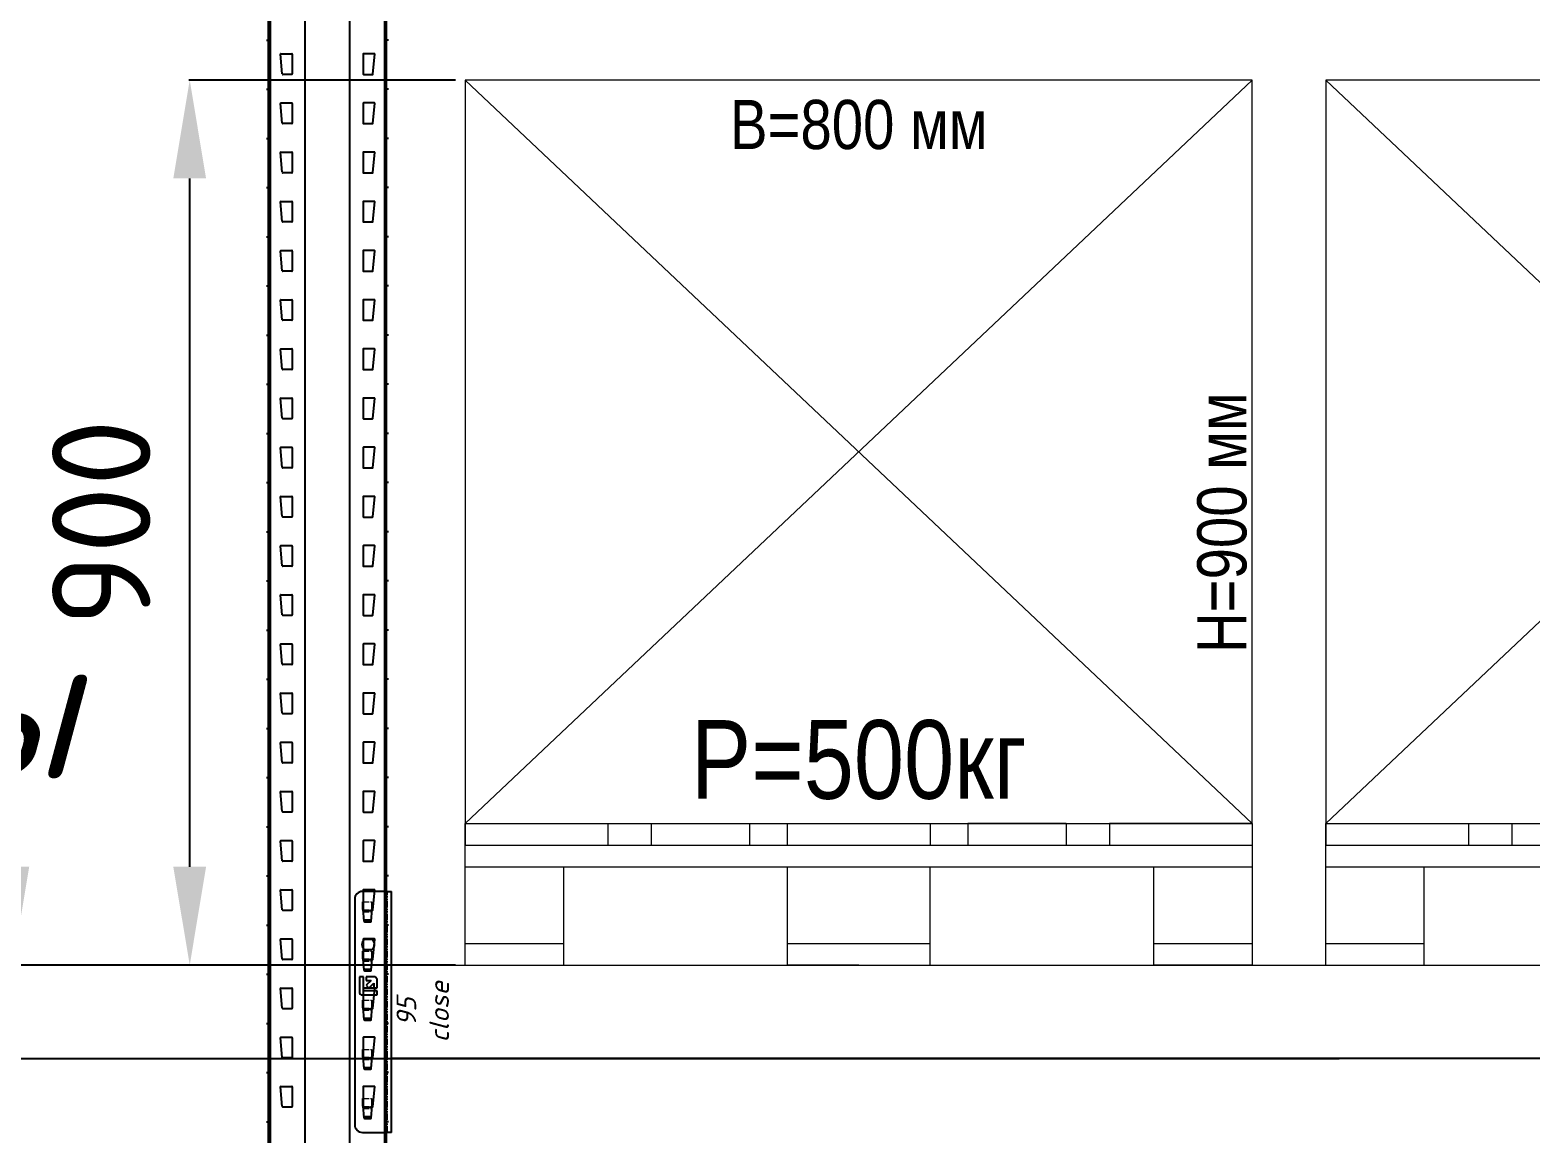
# Model space of a CAD drawing. Header units: millimetres. Extents: x 2140 to 223837, y 2113 to 170313.
# Drawn here: x 203886 to 205412, y 117532 to 118655 of the extents above; entities that cross this region are included whole.
import ezdxf
from ezdxf.enums import TextEntityAlignment as Align

# ---------------------------------------------------------------- set-up
doc = ezdxf.new("R2010")
doc.units = ezdxf.units.MM
doc.linetypes.add('PHANTOM', pattern=[12.7, 6.35, -1.27, 1.27, -1.27, 1.27, -1.27])
doc.layers.add('0_ANNOT_Dimensions', color=7, linetype='Continuous')
doc.layers.add('2.Стойка', color=7, linetype='Continuous')
for name, color, linetype, lineweight in [('1.Балка', 5, 'Continuous', 0), ('20.Груз', 7, 'Continuous', 0), ('25.Размера', 7, 'Continuous', 0), ('37.Паллеты', 32, 'Continuous', 0), ('7.Поддон', 32, 'Continuous', 0)]:
    doc.layers.add(name, color=color, linetype=linetype, lineweight=lineweight)
doc.styles.add('Arial Narrow', font='ARIALN.TTF')
doc.styles.add('GOST', font='isocpeur.ttf')
doc.styles.add('HILTI', font='isocpeui.ttf')
doc.styles.get("Standard").update_dxf_attribs({"font": 'isocpeur.ttf'})
doc.styles.add('Курсив', font='isocpeui.ttf')
doc.dimstyles.new('100', dxfattribs={"dimtxt": 100, "dimasz": 100, "dimexe": 1, "dimexo": 10, "dimgap": 40, "dimtad": 1, "dimdec": 0, "dimzin": 0, "dimdsep": 46, "dimtxsty": 'Standard', "dimcen": 0.09, "dimadec": 0, "dimazin": 0, "dimtfac": 1, "dimtdec": 0, "dimtofl": 0, "dimtmove": 0, "dimatfit": 3, "dimfxl": 1, "dimtolj": 1, "dimtzin": 0, "dimarcsym": 0})
doc.dimstyles.new('80', dxfattribs={"dimtxt": 80, "dimasz": 80, "dimexe": 0.18, "dimexo": 0, "dimgap": 20, "dimtad": 1, "dimdec": 0, "dimzin": 0, "dimdsep": 46, "dimtxsty": 'Курсив', "dimcen": 0.09, "dimadec": 0, "dimazin": 0, "dimtfac": 1, "dimtdec": 0, "dimtofl": 0, "dimtmove": 0, "dimatfit": 3, "dimfxl": 0.18, "dimtolj": 1, "dimtzin": 0, "dimarcsym": 0})
doc.dimstyles.new('blok40', dxfattribs={"dimtxt": 40, "dimasz": 80, "dimexe": 0.18, "dimexo": 0, "dimgap": 5, "dimtad": 1, "dimtoh": 1, "dimdec": 0, "dimzin": 0, "dimdsep": 46, "dimtxsty": 'GOST', "dimblk": 'NONE', "dimcen": 0.09, "dimse1": 1, "dimse2": 1, "dimsd1": 1, "dimsd2": 1, "dimadec": 0, "dimazin": 0, "dimtfac": 1, "dimtdec": 0, "dimtofl": 0, "dimtmove": 0, "dimatfit": 2, "dimldrblk": 'NONE', "dimfxl": 0.18, "dimtolj": 1, "dimtzin": 0, "dimarcsym": 0})
doc.dimstyles.new('Рзм блок', dxfattribs={"dimtxt": 40, "dimasz": 80, "dimexe": 0.18, "dimexo": 0, "dimgap": 5, "dimtad": 1, "dimtoh": 1, "dimdec": 0, "dimzin": 0, "dimdsep": 46, "dimtxsty": 'Курсив', "dimblk": 'NONE', "dimcen": 0.09, "dimse1": 1, "dimse2": 1, "dimsd1": 1, "dimsd2": 1, "dimadec": 0, "dimazin": 0, "dimtfac": 1, "dimtdec": 0, "dimtofl": 0, "dimtmove": 0, "dimatfit": 2, "dimldrblk": 'NONE', "dimfxl": 0.18, "dimtolj": 1, "dimtzin": 0, "dimarcsym": 0})

# ---------------------------------------------------------------- blocks, each defined once
blk = doc.blocks.new('*U491')
at = {"layer": '2.Стойка', "color": 0, "linetype": 'ByBlock'}
for p, q in [((-120, 0), (-120, 12200)), ((-118, 0), (-118, 12200)), ((-82.7, 0), (-82.7, 12200)), ((-37.3, 0), (-37.3, 12200)), ((-2, 0), (-2, 12200)), ((0, 0), (0, 12200)), ((-122, 8915), (-118, 8915)), ((-120, 8920.5), (-118, 8920.5)), ((0, 8920.5), (-2, 8920.5)), ((2, 8915), (-2, 8915)), ((-120, 8909.5), (-118, 8909.5)), ((-106.1, 8880.5), (-108, 8900.5)), ((-107.5, 8901), (-96.5, 8901)), ((-96, 8900.5), (-96, 8880.5)), ((-24, 8900.5), (-24, 8880.5)), ((-12.5, 8901), (-23.5, 8901)), ((-13.9, 8880.5), (-12, 8900.5)), ((0, 8909.5), (-2, 8909.5)), ((-120, 8870.5), (-118, 8870.5)), ((-96.5, 8880), (-105.6, 8880)), ((-23.5, 8880), (-14.4, 8880)), ((0, 8870.5), (-2, 8870.5)), ((-122, 8865), (-118, 8865)), ((-120, 8859.5), (-118, 8859.5)), ((2, 8865), (-2, 8865)), ((0, 8859.5), (-2, 8859.5)), ((-106.1, 8830.5), (-108, 8850.5)), ((-107.5, 8851), (-96.5, 8851)), ((-96, 8850.5), (-96, 8830.5)), ((-24, 8850.5), (-24, 8830.5)), ((-12.5, 8851), (-23.5, 8851)), ((-13.9, 8830.5), (-12, 8850.5)), ((-96.5, 8830), (-105.6, 8830)), ((-23.5, 8830), (-14.4, 8830)), ((-122, 8815), (-118, 8815)), ((-120, 8820.5), (-118, 8820.5)), ((-120, 8809.5), (-118, 8809.5)), ((0, 8820.5), (-2, 8820.5)), ((2, 8815), (-2, 8815)), ((0, 8809.5), (-2, 8809.5)), ((-106.1, 8780.5), (-108, 8800.5)), ((-107.5, 8801), (-96.5, 8801)), ((-96, 8800.5), (-96, 8780.5)), ((-24, 8800.5), (-24, 8780.5)), ((-12.5, 8801), (-23.5, 8801)), ((-13.9, 8780.5), (-12, 8800.5)), ((-96.5, 8780), (-105.6, 8780)), ((-23.5, 8780), (-14.4, 8780)), ((-122, 8765), (-118, 8765)), ((-120, 8770.5), (-118, 8770.5)), ((-120, 8759.5), (-118, 8759.5)), ((0, 8770.5), (-2, 8770.5)), ((2, 8765), (-2, 8765)), ((0, 8759.5), (-2, 8759.5)), ((-106.1, 8730.5), (-108, 8750.5)), ((-107.5, 8751), (-96.5, 8751)), ((-96, 8750.5), (-96, 8730.5)), ((-24, 8750.5), (-24, 8730.5)), ((-12.5, 8751), (-23.5, 8751)), ((-13.9, 8730.5), (-12, 8750.5)), ((-96.5, 8730), (-105.6, 8730)), ((-23.5, 8730), (-14.4, 8730)), ((-122, 8715), (-118, 8715)), ((-120, 8720.5), (-118, 8720.5)), ((0, 8720.5), (-2, 8720.5)), ((2, 8715), (-2, 8715)), ((-120, 8709.5), (-118, 8709.5)), ((-106.1, 8680.5), (-108, 8700.5)), ((-107.5, 8701), (-96.5, 8701)), ((-96, 8700.5), (-96, 8680.5)), ((-24, 8700.5), (-24, 8680.5)), ((-12.5, 8701), (-23.5, 8701)), ((-13.9, 8680.5), (-12, 8700.5)), ((0, 8709.5), (-2, 8709.5)), ((-120, 8670.5), (-118, 8670.5)), ((-96.5, 8680), (-105.6, 8680)), ((-23.5, 8680), (-14.4, 8680)), ((0, 8670.5), (-2, 8670.5)), ((-122, 8665), (-118, 8665)), ((-120, 8659.5), (-118, 8659.5)), ((2, 8665), (-2, 8665)), ((0, 8659.5), (-2, 8659.5)), ((-106.1, 8630.5), (-108, 8650.5)), ((-107.5, 8651), (-96.5, 8651)), ((-96, 8650.5), (-96, 8630.5)), ((-24, 8650.5), (-24, 8630.5)), ((-12.5, 8651), (-23.5, 8651)), ((-13.9, 8630.5), (-12, 8650.5)), ((-96.5, 8630), (-105.6, 8630)), ((-23.5, 8630), (-14.4, 8630)), ((-122, 8615), (-118, 8615)), ((-120, 8620.5), (-118, 8620.5)), ((-120, 8609.5), (-118, 8609.5)), ((0, 8620.5), (-2, 8620.5)), ((2, 8615), (-2, 8615)), ((0, 8609.5), (-2, 8609.5)), ((-106.1, 8580.5), (-108, 8600.5)), ((-107.5, 8601), (-96.5, 8601)), ((-96, 8600.5), (-96, 8580.5)), ((-24, 8600.5), (-24, 8580.5)), ((-12.5, 8601), (-23.5, 8601)), ((-13.9, 8580.5), (-12, 8600.5)), ((-96.5, 8580), (-105.6, 8580)), ((-23.5, 8580), (-14.4, 8580)), ((-122, 8565), (-118, 8565)), ((-120, 8570.5), (-118, 8570.5)), ((0, 8570.5), (-2, 8570.5)), ((2, 8565), (-2, 8565)), ((-120, 8559.5), (-118, 8559.5)), ((-106.1, 8530.5), (-108, 8550.5)), ((-107.5, 8551), (-96.5, 8551)), ((-96, 8550.5), (-96, 8530.5)), ((-24, 8550.5), (-24, 8530.5)), ((-12.5, 8551), (-23.5, 8551)), ((-13.9, 8530.5), (-12, 8550.5)), ((0, 8559.5), (-2, 8559.5)), ((-120, 8520.5), (-118, 8520.5)), ((-96.5, 8530), (-105.6, 8530)), ((-23.5, 8530), (-14.4, 8530)), ((0, 8520.5), (-2, 8520.5)), ((-122, 8515), (-118, 8515)), ((-120, 8509.5), (-118, 8509.5)), ((-106.1, 8480.5), (-108, 8500.5)), ((-107.5, 8501), (-96.5, 8501)), ((-96, 8500.5), (-96, 8480.5)), ((-24, 8500.5), (-24, 8480.5)), ((-12.5, 8501), (-23.5, 8501)), ((-13.9, 8480.5), (-12, 8500.5)), ((2, 8515), (-2, 8515)), ((0, 8509.5), (-2, 8509.5)), ((-120, 8470.5), (-118, 8470.5)), ((-96.5, 8480), (-105.6, 8480)), ((-23.5, 8480), (-14.4, 8480)), ((0, 8470.5), (-2, 8470.5)), ((-122, 8465), (-118, 8465)), ((-120, 8459.5), (-118, 8459.5)), ((2, 8465), (-2, 8465)), ((0, 8459.5), (-2, 8459.5)), ((-106.1, 8430.5), (-108, 8450.5)), ((-107.5, 8451), (-96.5, 8451)), ((-96, 8450.5), (-96, 8430.5)), ((-24, 8450.5), (-24, 8430.5)), ((-12.5, 8451), (-23.5, 8451)), ((-13.9, 8430.5), (-12, 8450.5)), ((-96.5, 8430), (-105.6, 8430)), ((-23.5, 8430), (-14.4, 8430)), ((-122, 8415), (-118, 8415)), ((-120, 8420.5), (-118, 8420.5)), ((-120, 8409.5), (-118, 8409.5)), ((0, 8420.5), (-2, 8420.5)), ((2, 8415), (-2, 8415)), ((0, 8409.5), (-2, 8409.5)), ((-106.1, 8380.5), (-108, 8400.5)), ((-107.5, 8401), (-96.5, 8401)), ((-96, 8400.5), (-96, 8380.5)), ((-24, 8400.5), (-24, 8380.5)), ((-12.5, 8401), (-23.5, 8401)), ((-13.9, 8380.5), (-12, 8400.5)), ((-96.5, 8380), (-105.6, 8380)), ((-23.5, 8380), (-14.4, 8380)), ((-122, 8365), (-118, 8365)), ((-120, 8370.5), (-118, 8370.5)), ((0, 8370.5), (-2, 8370.5)), ((2, 8365), (-2, 8365)), ((-120, 8359.5), (-118, 8359.5)), ((-106.1, 8330.5), (-108, 8350.5)), ((-107.5, 8351), (-96.5, 8351)), ((-96, 8350.5), (-96, 8330.5)), ((-24, 8350.5), (-24, 8330.5)), ((-12.5, 8351), (-23.5, 8351)), ((-13.9, 8330.5), (-12, 8350.5)), ((0, 8359.5), (-2, 8359.5)), ((-120, 8320.5), (-118, 8320.5)), ((-96.5, 8330), (-105.6, 8330)), ((-23.5, 8330), (-14.4, 8330)), ((0, 8320.5), (-2, 8320.5)), ((-122, 8315), (-118, 8315)), ((-120, 8309.5), (-118, 8309.5)), ((2, 8315), (-2, 8315)), ((0, 8309.5), (-2, 8309.5)), ((-106.1, 8280.5), (-108, 8300.5)), ((-107.5, 8301), (-96.5, 8301)), ((-96, 8300.5), (-96, 8280.5)), ((-24, 8300.5), (-24, 8280.5)), ((-12.5, 8301), (-23.5, 8301)), ((-13.9, 8280.5), (-12, 8300.5)), ((-96.5, 8280), (-105.6, 8280)), ((-23.5, 8280), (-14.4, 8280)), ((-122, 8265), (-118, 8265)), ((-120, 8270.5), (-118, 8270.5)), ((-120, 8259.5), (-118, 8259.5)), ((0, 8270.5), (-2, 8270.5)), ((2, 8265), (-2, 8265)), ((0, 8259.5), (-2, 8259.5)), ((-106.1, 8230.5), (-108, 8250.5)), ((-107.5, 8251), (-96.5, 8251)), ((-96, 8250.5), (-96, 8230.5)), ((-24, 8250.5), (-24, 8230.5)), ((-12.5, 8251), (-23.5, 8251)), ((-13.9, 8230.5), (-12, 8250.5)), ((-96.5, 8230), (-105.6, 8230)), ((-23.5, 8230), (-14.4, 8230)), ((-122, 8215), (-118, 8215)), ((-120, 8220.5), (-118, 8220.5)), ((0, 8220.5), (-2, 8220.5)), ((2, 8215), (-2, 8215)), ((-120, 8209.5), (-118, 8209.5)), ((-106.1, 8180.5), (-108, 8200.5)), ((-107.5, 8201), (-96.5, 8201)), ((-96, 8200.5), (-96, 8180.5)), ((-24, 8200.5), (-24, 8180.5)), ((-12.5, 8201), (-23.5, 8201)), ((-13.9, 8180.5), (-12, 8200.5)), ((0, 8209.5), (-2, 8209.5)), ((-96.5, 8180), (-105.6, 8180)), ((-23.5, 8180), (-14.4, 8180)), ((-122, 8165), (-118, 8165)), ((-120, 8170.5), (-118, 8170.5)), ((0, 8170.5), (-2, 8170.5)), ((2, 8165), (-2, 8165)), ((-120, 8159.5), (-118, 8159.5)), ((-106.1, 8130.5), (-108, 8150.5)), ((-107.5, 8151), (-96.5, 8151)), ((-96, 8150.5), (-96, 8130.5)), ((-24, 8150.5), (-24, 8130.5)), ((-12.5, 8151), (-23.5, 8151)), ((-13.9, 8130.5), (-12, 8150.5)), ((0, 8159.5), (-2, 8159.5)), ((-120, 8120.5), (-118, 8120.5)), ((-96.5, 8130), (-105.6, 8130)), ((-23.5, 8130), (-14.4, 8130)), ((0, 8120.5), (-2, 8120.5)), ((-122, 8115), (-118, 8115)), ((-120, 8109.5), (-118, 8109.5)), ((2, 8115), (-2, 8115)), ((0, 8109.5), (-2, 8109.5)), ((-106.1, 8080.5), (-108, 8100.5)), ((-107.5, 8101), (-96.5, 8101)), ((-96, 8100.5), (-96, 8080.5)), ((-24, 8100.5), (-24, 8080.5)), ((-12.5, 8101), (-23.5, 8101)), ((-13.9, 8080.5), (-12, 8100.5)), ((-96.5, 8080), (-105.6, 8080)), ((-23.5, 8080), (-14.4, 8080)), ((-122, 8065), (-118, 8065)), ((-120, 8070.5), (-118, 8070.5)), ((-120, 8059.5), (-118, 8059.5)), ((0, 8070.5), (-2, 8070.5)), ((2, 8065), (-2, 8065)), ((0, 8059.5), (-2, 8059.5)), ((-106.1, 8030.5), (-108, 8050.5)), ((-107.5, 8051), (-96.5, 8051)), ((-96, 8050.5), (-96, 8030.5)), ((-24, 8050.5), (-24, 8030.5)), ((-12.5, 8051), (-23.5, 8051)), ((-13.9, 8030.5), (-12, 8050.5)), ((-96.5, 8030), (-105.6, 8030)), ((-23.5, 8030), (-14.4, 8030)), ((-122, 8015), (-118, 8015)), ((-120, 8020.5), (-118, 8020.5)), ((0, 8020.5), (-2, 8020.5)), ((2, 8015), (-2, 8015)), ((-120, 8009.5), (-118, 8009.5)), ((-106.1, 7980.5), (-108, 8000.5)), ((-107.5, 8001), (-96.5, 8001)), ((-96, 8000.5), (-96, 7980.5)), ((-24, 8000.5), (-24, 7980.5)), ((-12.5, 8001), (-23.5, 8001)), ((-13.9, 7980.5), (-12, 8000.5)), ((0, 8009.5), (-2, 8009.5)), ((-120, 7970.5), (-118, 7970.5)), ((-96.5, 7980), (-105.6, 7980)), ((-23.5, 7980), (-14.4, 7980)), ((0, 7970.5), (-2, 7970.5)), ((-122, 7965), (-118, 7965)), ((-120, 7959.5), (-118, 7959.5)), ((-107.5, 7951), (-96.5, 7951)), ((-12.5, 7951), (-23.5, 7951)), ((2, 7965), (-2, 7965)), ((0, 7959.5), (-2, 7959.5)), ((-106.1, 7930.5), (-108, 7950.5)), ((-96, 7950.5), (-96, 7930.5)), ((-24, 7950.5), (-24, 7930.5)), ((-13.9, 7930.5), (-12, 7950.5)), ((-120, 7920.5), (-118, 7920.5)), ((-96.5, 7930), (-105.6, 7930)), ((-23.5, 7930), (-14.4, 7930)), ((0, 7920.5), (-2, 7920.5)), ((-122, 7915), (-118, 7915)), ((-120, 7909.5), (-118, 7909.5)), ((2, 7915), (-2, 7915)), ((0, 7909.5), (-2, 7909.5)), ((-106.1, 7880.5), (-108, 7900.5)), ((-107.5, 7901), (-96.5, 7901)), ((-96, 7900.5), (-96, 7880.5)), ((-24, 7900.5), (-24, 7880.5)), ((-12.5, 7901), (-23.5, 7901)), ((-13.9, 7880.5), (-12, 7900.5)), ((-96.5, 7880), (-105.6, 7880)), ((-23.5, 7880), (-14.4, 7880)), ((-122, 7865), (-118, 7865)), ((-120, 7870.5), (-118, 7870.5)), ((-120, 7859.5), (-118, 7859.5)), ((0, 7870.5), (-2, 7870.5)), ((2, 7865), (-2, 7865)), ((0, 7859.5), (-2, 7859.5)), ((-106.1, 7830.5), (-108, 7850.5)), ((-107.5, 7851), (-96.5, 7851)), ((-96, 7850.5), (-96, 7830.5)), ((-24, 7850.5), (-24, 7830.5)), ((-12.5, 7851), (-23.5, 7851)), ((-13.9, 7830.5), (-12, 7850.5)), ((-96.5, 7830), (-105.6, 7830)), ((-23.5, 7830), (-14.4, 7830)), ((-122, 7815), (-118, 7815)), ((-120, 7820.5), (-118, 7820.5)), ((0, 7820.5), (-2, 7820.5)), ((2, 7815), (-2, 7815)), ((-120, 7809.5), (-118, 7809.5)), ((0, 7809.5), (-2, 7809.5))]:
    blk.add_line(p, q, dxfattribs=at)
for centre, start, end in [((-107.5, 8900.5), 90, 185.4403), ((-96.5, 8900.5), 0, 90), ((-23.5, 8900.5), 90, 180), ((-12.5, 8900.5), 354.5597, 90), ((-105.6, 8880.5), 185.4403, 270), ((-96.5, 8880.5), 270, 0), ((-23.5, 8880.5), 180, 270), ((-14.4, 8880.5), 270, 354.5597), ((-107.5, 8850.5), 90, 185.4403), ((-96.5, 8850.5), 0, 90), ((-23.5, 8850.5), 90, 180), ((-12.5, 8850.5), 354.5597, 90), ((-105.6, 8830.5), 185.4403, 270), ((-96.5, 8830.5), 270, 0), ((-23.5, 8830.5), 180, 270), ((-14.4, 8830.5), 270, 354.5597), ((-107.5, 8800.5), 90, 185.4403), ((-96.5, 8800.5), 0, 90), ((-23.5, 8800.5), 90, 180), ((-12.5, 8800.5), 354.5597, 90), ((-105.6, 8780.5), 185.4403, 270), ((-96.5, 8780.5), 270, 0), ((-23.5, 8780.5), 180, 270), ((-14.4, 8780.5), 270, 354.5597), ((-107.5, 8750.5), 90, 185.4403), ((-96.5, 8750.5), 0, 90), ((-23.5, 8750.5), 90, 180), ((-12.5, 8750.5), 354.5597, 90), ((-105.6, 8730.5), 185.4403, 270), ((-96.5, 8730.5), 270, 0), ((-23.5, 8730.5), 180, 270), ((-14.4, 8730.5), 270, 354.5597), ((-107.5, 8700.5), 90, 185.4403), ((-96.5, 8700.5), 0, 90), ((-23.5, 8700.5), 90, 180), ((-12.5, 8700.5), 354.5597, 90), ((-105.6, 8680.5), 185.4403, 270), ((-96.5, 8680.5), 270, 0), ((-23.5, 8680.5), 180, 270), ((-14.4, 8680.5), 270, 354.5597), ((-107.5, 8650.5), 90, 185.4403), ((-96.5, 8650.5), 0, 90), ((-23.5, 8650.5), 90, 180), ((-12.5, 8650.5), 354.5597, 90), ((-105.6, 8630.5), 185.4403, 270), ((-96.5, 8630.5), 270, 0), ((-23.5, 8630.5), 180, 270), ((-14.4, 8630.5), 270, 354.5597), ((-107.5, 8600.5), 90, 185.4403), ((-96.5, 8600.5), 0, 90), ((-23.5, 8600.5), 90, 180), ((-12.5, 8600.5), 354.5597, 90), ((-105.6, 8580.5), 185.4403, 270), ((-96.5, 8580.5), 270, 0), ((-23.5, 8580.5), 180, 270), ((-14.4, 8580.5), 270, 354.5597), ((-107.5, 8550.5), 90, 185.4403), ((-96.5, 8550.5), 0, 90), ((-23.5, 8550.5), 90, 180), ((-12.5, 8550.5), 354.5597, 90), ((-105.6, 8530.5), 185.4403, 270), ((-96.5, 8530.5), 270, 0), ((-23.5, 8530.5), 180, 270), ((-14.4, 8530.5), 270, 354.5597), ((-107.5, 8500.5), 90, 185.4403), ((-96.5, 8500.5), 0, 90), ((-23.5, 8500.5), 90, 180), ((-12.5, 8500.5), 354.5597, 90), ((-105.6, 8480.5), 185.4403, 270), ((-96.5, 8480.5), 270, 0), ((-23.5, 8480.5), 180, 270), ((-14.4, 8480.5), 270, 354.5597), ((-107.5, 8450.5), 90, 185.4403), ((-96.5, 8450.5), 0, 90), ((-23.5, 8450.5), 90, 180), ((-12.5, 8450.5), 354.5597, 90), ((-105.6, 8430.5), 185.4403, 270), ((-96.5, 8430.5), 270, 0), ((-23.5, 8430.5), 180, 270), ((-14.4, 8430.5), 270, 354.5597), ((-107.5, 8400.5), 90, 185.4403), ((-96.5, 8400.5), 0, 90), ((-23.5, 8400.5), 90, 180), ((-12.5, 8400.5), 354.5597, 90), ((-105.6, 8380.5), 185.4403, 270), ((-96.5, 8380.5), 270, 0), ((-23.5, 8380.5), 180, 270), ((-14.4, 8380.5), 270, 354.5597), ((-107.5, 8350.5), 90, 185.4403), ((-96.5, 8350.5), 0, 90), ((-23.5, 8350.5), 90, 180), ((-12.5, 8350.5), 354.5597, 90), ((-105.6, 8330.5), 185.4403, 270), ((-96.5, 8330.5), 270, 0), ((-23.5, 8330.5), 180, 270), ((-14.4, 8330.5), 270, 354.5597), ((-107.5, 8300.5), 90, 185.4403), ((-96.5, 8300.5), 0, 90), ((-23.5, 8300.5), 90, 180), ((-12.5, 8300.5), 354.5597, 90), ((-105.6, 8280.5), 185.4403, 270), ((-96.5, 8280.5), 270, 0), ((-23.5, 8280.5), 180, 270), ((-14.4, 8280.5), 270, 354.5597), ((-107.5, 8250.5), 90, 185.4403), ((-96.5, 8250.5), 0, 90), ((-23.5, 8250.5), 90, 180), ((-12.5, 8250.5), 354.5597, 90), ((-105.6, 8230.5), 185.4403, 270), ((-96.5, 8230.5), 270, 0), ((-23.5, 8230.5), 180, 270), ((-14.4, 8230.5), 270, 354.5597), ((-107.5, 8200.5), 90, 185.4403), ((-96.5, 8200.5), 0, 90), ((-23.5, 8200.5), 90, 180), ((-12.5, 8200.5), 354.5597, 90), ((-105.6, 8180.5), 185.4403, 270), ((-96.5, 8180.5), 270, 0), ((-23.5, 8180.5), 180, 270), ((-14.4, 8180.5), 270, 354.5597), ((-107.5, 8150.5), 90, 185.4403), ((-96.5, 8150.5), 0, 90), ((-23.5, 8150.5), 90, 180), ((-12.5, 8150.5), 354.5597, 90), ((-105.6, 8130.5), 185.4403, 270), ((-96.5, 8130.5), 270, 0), ((-23.5, 8130.5), 180, 270), ((-14.4, 8130.5), 270, 354.5597), ((-107.5, 8100.5), 90, 185.4403), ((-96.5, 8100.5), 0, 90), ((-23.5, 8100.5), 90, 180), ((-12.5, 8100.5), 354.5597, 90), ((-105.6, 8080.5), 185.4403, 270), ((-96.5, 8080.5), 270, 0), ((-23.5, 8080.5), 180, 270), ((-14.4, 8080.5), 270, 354.5597), ((-107.5, 8050.5), 90, 185.4403), ((-96.5, 8050.5), 0, 90), ((-23.5, 8050.5), 90, 180), ((-12.5, 8050.5), 354.5597, 90), ((-105.6, 8030.5), 185.4403, 270), ((-96.5, 8030.5), 270, 0), ((-23.5, 8030.5), 180, 270), ((-14.4, 8030.5), 270, 354.5597), ((-107.5, 8000.5), 90, 185.4403), ((-96.5, 8000.5), 0, 90), ((-23.5, 8000.5), 90, 180), ((-12.5, 8000.5), 354.5597, 90), ((-105.6, 7980.5), 185.4403, 270), ((-96.5, 7980.5), 270, 0), ((-23.5, 7980.5), 180, 270), ((-14.4, 7980.5), 270, 354.5597), ((-107.5, 7950.5), 90, 185.4403), ((-96.5, 7950.5), 0, 90), ((-23.5, 7950.5), 90, 180), ((-12.5, 7950.5), 354.5597, 90), ((-105.6, 7930.5), 185.4403, 270), ((-96.5, 7930.5), 270, 0), ((-23.5, 7930.5), 180, 270), ((-14.4, 7930.5), 270, 354.5597), ((-107.5, 7900.5), 90, 185.4403), ((-96.5, 7900.5), 0, 90), ((-23.5, 7900.5), 90, 180), ((-12.5, 7900.5), 354.5597, 90), ((-105.6, 7880.5), 185.4403, 270), ((-96.5, 7880.5), 270, 0), ((-23.5, 7880.5), 180, 270), ((-14.4, 7880.5), 270, 354.5597), ((-107.5, 7850.5), 90, 185.4403), ((-96.5, 7850.5), 0, 90), ((-23.5, 7850.5), 90, 180), ((-12.5, 7850.5), 354.5597, 90), ((-105.6, 7830.5), 185.4403, 270), ((-96.5, 7830.5), 270, 0), ((-23.5, 7830.5), 180, 270), ((-14.4, 7830.5), 270, 354.5597)]:
    blk.add_arc(centre, 0.5, start, end, dxfattribs=at)
blk = doc.blocks.new('*D1729')
at = {"layer": 'Defpoints', "color": 0, "transparency": 16777216}
for p in [(5, -40.7), (5, -135.7), (68.4, -135.7)]:
    blk.add_point(p, dxfattribs=at)
at = {"layer": '0_ANNOT_Dimensions', "color": 0, "transparency": 16777216, "insert": (36.7, -88.2), "char_height": 20, "attachment_point": 5, "rotation": 90, "style": 'Курсив'}
blk.add_mtext('\\A1;95\\Pclose', dxfattribs=at)
blk = doc.blocks.new('_None')
blk = doc.blocks.new('поддон')
at = {"layer": '7.Поддон', "color": 0, "linetype": 'ByBlock'}
for p, q in [((0, 0), (0, 144)), ((0, 144), (0, 122)), ((0, 144), (145, 144)), ((145, 144), (145, 122)), ((189, 144), (289, 144)), ((189, 144), (189, 122)), ((289, 144), (289, 122)), ((327.5, 122), (327.5, 144)), ((327.5, 144), (472.5, 144)), ((472.5, 144), (472.5, 122)), ((611, 144), (511, 144)), ((511, 144), (511, 122)), ((611, 144), (611, 122)), ((800, 144), (655, 144)), ((655, 144), (655, 122)), ((800, 144), (800, 0)), ((0, 122), (800, 122)), ((0, 100), (800, 100)), ((100, 0), (100, 100)), ((327.5, 0), (327.5, 100)), ((472.5, 0), (472.5, 100)), ((700, 0), (700, 100)), ((0, 22), (100, 22)), ((327.5, 22), (472.5, 22)), ((700, 22), (800, 22)), ((0, 0), (100, 0)), ((400, 0), (327.5, 0)), ((400, 0), (472.5, 0)), ((800, 0), (700, 0))]:
    blk.add_line(p, q, dxfattribs=at)
blk = doc.blocks.new('*D1571')
at = {"layer": 'Defpoints', "color": 0, "linetype": 'ByBlock', "transparency": 16777216}
for p in [(475, 500, 0), (475, 0, 0), (475, 0)]:
    blk.add_point(p, dxfattribs=at)
at = {"layer": '25.Размера', "color": 0, "linetype": 'ByBlock', "transparency": 16777216, "insert": (475, 208.6), "char_height": 80, "attachment_point": 5, "style": 'Arial Narrow'}
blk.add_mtext('\\A1;Р=500кг', dxfattribs=at)
blk = doc.blocks.new('*D1584')
at = {"layer": 'Defpoints', "color": 0, "linetype": 'ByBlock', "transparency": 16777216}
for p in [(75, 900), (875, 900), (875, 900)]:
    blk.add_point(p, dxfattribs=at)
at = {"layer": '25.Размера', "color": 0, "linetype": 'ByBlock', "transparency": 16777216, "insert": (475, 854.5), "char_height": 50, "attachment_point": 5, "style": 'Arial Narrow'}
blk.add_mtext('\\A1;В=800 мм', dxfattribs=at)
blk = doc.blocks.new('*D1576')
at = {"layer": 'Defpoints', "color": 0, "linetype": 'ByBlock', "transparency": 16777216}
for p in [(875, 900), (875, 900), (875, 0)]:
    blk.add_point(p, dxfattribs=at)
at = {"layer": '25.Размера', "color": 0, "linetype": 'ByBlock', "transparency": 16777216, "insert": (844.5, 450), "char_height": 50, "attachment_point": 5, "rotation": 90, "style": 'Arial Narrow'}
blk.add_mtext('\\A1;Н=900 мм', dxfattribs=at)
blk = doc.blocks.new('*D1580')
at = {"layer": 'Defpoints', "color": 0, "linetype": 'ByBlock', "transparency": 16777216}
for p in [(950, 900), (1750, 900), (1750, 900)]:
    blk.add_point(p, dxfattribs=at)
at = {"layer": '25.Размера', "color": 0, "linetype": 'ByBlock', "transparency": 16777216, "insert": (1350, 854.5), "char_height": 50, "attachment_point": 5, "style": 'Arial Narrow'}
blk.add_mtext('\\A1;В=800 мм', dxfattribs=at)
blk = doc.blocks.new('*D1609')
at = {"layer": '0_ANNOT_Dimensions', "color": 0, "lineweight": -2, "transparency": 16777216}
for p, q in [((204318.8, 118603.8), (204047.6, 118603.8)), ((204048.6, 117803.8), (204048.6, 118503.8)), ((204318.8, 117703.8), (204047.6, 117703.8))]:
    blk.add_line(p, q, dxfattribs=at)
at = {"layer": '0_ANNOT_Dimensions', "color": 0, "transparency": 16777216}
for points in [[(204031.9, 118503.8), (204065.2, 118503.8), (204048.6, 118603.8)], [(204031.9, 117803.8), (204065.2, 117803.8), (204048.6, 117703.8)]]:
    blk.add_solid(points, dxfattribs=at)
at = {"layer": 'Defpoints', "color": 0, "transparency": 16777216}
for p in [(204048.6, 118603.8), (204328.8, 118603.8), (204328.8, 117703.8)]:
    blk.add_point(p, dxfattribs=at)
at = {"layer": '0_ANNOT_Dimensions', "color": 0, "transparency": 16777216, "insert": (203958.6, 118153.8), "char_height": 100, "attachment_point": 5, "rotation": 90}
blk.add_mtext('\\A1;900', dxfattribs=at)
blk = doc.blocks.new('*D1613')
at = {"layer": '0_ANNOT_Dimensions', "color": 0, "lineweight": -2, "transparency": 16777216}
for p, q in [((204318.8, 120603.8), (203867.7, 120603.8)), ((203868.7, 117803.8), (203868.7, 120503.8)), ((204318.8, 117703.8), (203867.7, 117703.8))]:
    blk.add_line(p, q, dxfattribs=at)
at = {"layer": '0_ANNOT_Dimensions', "color": 0, "transparency": 16777216}
for points in [[(203852.1, 120503.8), (203885.4, 120503.8), (203868.7, 120603.8)], [(203852.1, 117803.8), (203885.4, 117803.8), (203868.7, 117703.8)]]:
    blk.add_solid(points, dxfattribs=at)
at = {"layer": 'Defpoints', "color": 0, "transparency": 16777216}
for p in [(203868.7, 120603.8), (204328.8, 120603.8), (204328.8, 117703.8)]:
    blk.add_point(p, dxfattribs=at)
at = {"layer": '0_ANNOT_Dimensions', "color": 0, "transparency": 16777216, "insert": (203778.7, 119153.8), "char_height": 100, "attachment_point": 5, "rotation": 90}
blk.add_mtext('\\A1;2900', dxfattribs=at)
blk = doc.blocks.new('*U756')
at = {"color": 0, "linetype": 'Continuous', "lineweight": -2}
for p, q in [((0, 0), (0, 4)), ((3.5, 4), (0, 4)), ((3.5, 4), (14, 4)), ((3.529, 0), (-3.529, 0))]:
    blk.add_line(p, q, dxfattribs=at)
at = {"color": 0, "linetype": 'Continuous', "lineweight": 30}
for p, q in [((-3, 3), (0, 0)), ((0, 0), (3, 3))]:
    blk.add_line(p, q, dxfattribs=at)
at = {"color": 0, "linetype": 'Continuous', "lineweight": -2, "style": 'HILTI'}
blk.add_attdef('ОТМЕТКА', (3.5, 4.75), '', height=2.5, dxfattribs=at)
blk.add_attdef('Комментарий', text='', height=2.5, dxfattribs=at).set_placement((3.5, 3.5), align=Align.TOP_LEFT)
blk = doc.blocks.new('*U1868')
at = {"color": 6}
blk.add_line((-1179, -217.5), (1390.7, -217.5), dxfattribs=at)
at = {"color": 6, "xscale": 60, "yscale": 60, "zscale": 60}
blk.add_blockref('*U756', (-1179, -217.5), dxfattribs=at).add_auto_attribs({'ОТМЕТКА': 'п/з экраны'})
blk = doc.blocks.new('*U1867')
at = {"color": 0, "linetype": 'ByBlock', "lineweight": -2, "transparency": 16777216}
blk.add_blockref('*U1868', (0, 0), dxfattribs=at)
blk = doc.blocks.new('*U1726')
at = {"layer": '1.Балка', "color": 0, "linetype": 'Continuous', "lineweight": 25}
for p, q in [((-2.5, 34.3), (-24.5, 34.3)), ((-2.5, 34.3), (5, 34.3)), ((5, -210.7), (5, 34.3)), ((-32.5, 26.3), (-32.5, -202.7)), ((-24.2, 15.8), (-24.2, 23.6)), ((-24.2, 15.8), (-23.2, 4.4)), ((-15.6, 4.4), (-14.6, 15.8)), ((-14.6, 15.8), (-14.6, 23.6)), ((-22.4, 5.3), (-16.4, 5.3)), ((-22.2, 3.5), (-16.6, 3.5)), ((-14.9, -14.7), (-22.5, -14.7)), ((-24.2, -34.2), (-24.2, -26.4)), ((-22.5, -24.7), (-14.9, -24.7)), ((-14.6, -34.2), (-14.6, -26.4)), ((-24.2, -34.2), (-23.2, -45.6)), ((-22.4, -44.7), (-16.4, -44.7)), ((-15.6, -45.6), (-14.6, -34.2)), ((-27.5, -52.7), (-27.5, -69.2)), ((-23.7, -52.7), (-27.5, -52.7)), ((-23.7, -66.9), (-23.7, -52.7)), ((-22.2, -46.5), (-16.6, -46.5)), ((-15.8, -56.2), (-20.9, -61.2)), ((-11.7, -52.7), (-20.7, -52.7)), ((-20.7, -52.7), (-20.7, -56.2)), ((-20.7, -56.2), (-15.8, -56.2)), ((-18, -64), (-13, -59)), ((-13, -59), (-13, -63.9)), ((-9.5, -54.9), (-11.7, -52.7)), ((-9.5, -63.9), (-9.5, -54.9)), ((-26, -70.7), (-9.5, -70.7)), ((-9.5, -66.9), (-23.7, -66.9)), ((-20.9, -61.2), (-18, -64)), ((-13, -63.9), (-9.5, -63.9)), ((-9.5, -70.7), (-9.5, -66.9)), ((-24.2, -84.2), (-24.2, -76.4)), ((-24.2, -84.2), (-23.2, -95.6)), ((-15.6, -95.6), (-14.6, -84.2)), ((-14.6, -84.2), (-14.6, -76.4)), ((-22.4, -94.7), (-16.4, -94.7)), ((-22.2, -96.5), (-16.6, -96.5)), ((-24.2, -134.2), (-24.2, -126.4)), ((-24.2, -134.2), (-23.2, -145.6)), ((-15.6, -145.6), (-14.6, -134.2)), ((-14.6, -134.2), (-14.6, -126.4)), ((2705, -135.7), (5, -135.7)), ((-22.4, -144.7), (-16.4, -144.7)), ((-22.2, -146.5), (-16.6, -146.5)), ((-24.2, -184.2), (-24.2, -176.4)), ((-14.6, -184.2), (-14.6, -176.4)), ((-24.2, -184.2), (-23.2, -195.6)), ((-22.4, -194.7), (-16.4, -194.7)), ((-22.2, -196.5), (-16.6, -196.5)), ((-15.6, -195.6), (-14.6, -184.2)), ((-24.5, -210.7), (-2.5, -210.7)), ((5, -210.7), (-2.5, -210.7))]:
    blk.add_line(p, q, dxfattribs=at)
at = {"layer": '1.Балка', "color": 0, "linetype": 'PHANTOM', "lineweight": 18}
for p, q in [((1, -210.7), (1, 34.3)), ((-24.2, 23.6), (-14.6, 23.6)), ((-24.2, 15.7), (-14.6, 15.7)), ((-24.1, 14.7), (-14.7, 14.7)), ((-24, 13.5), (-14.8, 13.5)), ((-24.2, -26.4), (-14.6, -26.4)), ((-24.2, -34.3), (-14.6, -34.3)), ((-24.1, -35.3), (-14.7, -35.3)), ((-24, -36.5), (-14.8, -36.5)), ((-24.2, -76.4), (-14.6, -76.4)), ((-24.2, -84.3), (-14.6, -84.3)), ((-24.1, -85.3), (-14.7, -85.3)), ((-24, -86.5), (-14.8, -86.5)), ((-24.2, -126.4), (-14.6, -126.4)), ((-24.2, -134.3), (-14.6, -134.3)), ((-24.1, -135.3), (-14.7, -135.3)), ((-24, -136.5), (-14.8, -136.5)), ((-24.2, -176.4), (-14.6, -176.4)), ((-24.2, -184.3), (-14.6, -184.3)), ((-24.1, -185.3), (-14.7, -185.3)), ((-24, -186.5), (-14.8, -186.5))]:
    blk.add_line(p, q, dxfattribs=at)
at = {"layer": '1.Балка', "color": 0}
blk.add_line((5, -40.7), (2705, -40.7), dxfattribs=at)
at = {"layer": '1.Балка', "color": 0, "linetype": 'Continuous', "lineweight": 25}
for centre, radius, start, end in [((-24.5, 26.3), 8, 90.0003, 179.9996), ((-22.4, 6.3), 0.99, 185.9117, 270.8038), ((-22.2, 4.5), 1.03, 183.6643, 268.5085), ((-22.2, 4.5), 1, 184.9955, 270.0045), ((-16.6, 4.5), 1.03, 271.4915, 356.3357), ((-16.6, 4.5), 1, 270.0014, 354.9985), ((-16.4, 6.3), 0.99, 269.1962, 354.0883), ((-19.2, -19.7), 6, 123.5568, 236.4432), ((-18.2, -19.7), 6, 303.5568, 56.4432), ((-22.4, -43.7), 0.99, 185.9116, 270.8034), ((-22.2, -45.5), 1.03, 183.6646, 268.5085), ((-22.2, -45.5), 1, 184.9955, 270.0045), ((-16.6, -45.5), 1.03, 271.4915, 356.3354), ((-16.6, -45.5), 1, 270.0014, 354.9985), ((-16.4, -43.7), 0.99, 269.1966, 354.0884), ((-26, -69.2), 1.5, 180.0004, 270), ((-22.4, -93.7), 0.99, 185.9118, 270.8034), ((-22.2, -95.5), 1.03, 183.6645, 268.5084), ((-22.2, -95.5), 1, 184.9956, 270.0045), ((-16.6, -95.5), 1.03, 271.4916, 356.3355), ((-16.6, -95.5), 1, 270.0014, 354.9985), ((-16.4, -93.7), 0.99, 269.1966, 354.0882), ((-22.4, -143.7), 0.99, 185.9119, 270.8034), ((-22.2, -145.5), 1.03, 183.6645, 268.5083), ((-22.2, -145.5), 1, 184.9955, 270.0045), ((-16.6, -145.5), 1.03, 271.4917, 356.3355), ((-16.6, -145.5), 1, 270.0014, 354.9985), ((-16.4, -143.7), 0.99, 269.1966, 354.0881), ((-22.4, -193.7), 0.99, 185.9116, 270.8034), ((-22.2, -195.5), 1.03, 183.6643, 268.5085), ((-22.2, -195.5), 1, 184.9955, 270.0045), ((-16.6, -195.5), 1.03, 271.4915, 356.3357), ((-16.6, -195.5), 1, 270.0014, 354.9985), ((-16.4, -193.7), 0.99, 269.1966, 354.0884), ((-24.5, -202.7), 8, 180.0004, 269.9997)]:
    blk.add_arc(centre, radius, start, end, dxfattribs=at)
at = {"layer": '0_ANNOT_Dimensions', "color": 0}
dim = blk.add_linear_dim(base=(68.4, -135.7), p1=(5, -40.7), p2=(5, -135.7), angle=90, text='<>\\Pclose', dimstyle='Рзм блок', override={"dimtxt": 20}, dxfattribs=at)
dim.commit()
dim.dimension.update_dxf_attribs({"geometry": '*D1729', "text_midpoint": (36.7, -88.2)})
blk = doc.blocks.new('*U1569')
at = {"layer": '20.Груз', "color": 0, "linetype": 'ByBlock'}
for p, q in [((75, 900), (875, 144)), ((75, 144), (875, 900)), ((950, 144), (1750, 900)), ((950, 900), (1750, 144))]:
    blk.add_line(p, q, dxfattribs=at)
for points in [[(75, 144), (875, 144), (875, 900), (75, 900)], [(950, 144), (1750, 144), (1750, 900), (950, 900)]]:
    blk.add_lwpolyline(points, close=True, dxfattribs=at)
at = {"layer": '7.Поддон', "color": 0, "linetype": 'ByBlock'}
for p in [(75, 0), (950, 0)]:
    blk.add_blockref('поддон', p, dxfattribs=at)
at = {"layer": '25.Размера', "color": 0, "linetype": 'ByBlock'}
for base, p1, p2, picture, middle in [((875, 900), (75, 900), (875, 900), '*D1584', (475, 854.5)), ((1750, 900), (950, 900), (1750, 900), '*D1580', (1350, 854.5))]:
    dim = blk.add_linear_dim(base=base, p1=p1, p2=p2, text='В=<> мм', dimstyle='blok40', override={"dimtxt": 50, "dimgap": 20, "dimtad": 4, "dimtxsty": 'Arial Narrow'}, dxfattribs=at)
    dim.commit()
    dim.dimension.update_dxf_attribs({"geometry": picture, "text_midpoint": middle})
dim = blk.add_linear_dim(base=(875, 900), p1=(875, 0), p2=(875, 900), angle=90, text='Н=<> мм', dimstyle='blok40', override={"dimtxt": 50, "dimtxsty": 'Arial Narrow'}, dxfattribs=at)
dim.commit()
dim.dimension.update_dxf_attribs({"geometry": '*D1576', "text_midpoint": (844.5, 450)})
dim = blk.add_linear_dim(base=(475, 0, 0), p1=(475, 500), p2=(475, 0), angle=90, text='Р=<>кг', dimstyle='80', override={"dimtih": 1, "dimtxsty": 'Arial Narrow', "dimse1": 1, "dimse2": 1, "dimsd1": 1, "dimsd2": 1, "dimtmove": 2}, dxfattribs=at)
dim.commit()
dim.dimension.update_dxf_attribs({"geometry": '*D1571', "text_midpoint": (475, 208.6, 0), "dimtype": 160})

msp = doc.modelspace()

# ---------------------------------------------------------------- block references
msp.add_blockref('*U1867', (203826.6, 117826.3))
at = {"layer": '1.Балка', "color": 1}
msp.add_blockref('*U1726', (204248.8, 117744.5), dxfattribs=at)
at = {"layer": '2.Стойка', "color": 0}
msp.add_blockref('*U491', (204248.8, 109729.5), dxfattribs=at)
at = {"layer": '37.Паллеты', "color": 244, "lineweight": 0, "true_color": 0x991b1e}
msp.add_blockref('*U1569', (204253.8, 117703.8), dxfattribs=at)

# ---------------------------------------------------------------- dimensions: what is measured, and where the dimension line sits
at = {"layer": '0_ANNOT_Dimensions'}
for base, p2, picture, middle in [((203868.7, 120603.8), (204328.8, 120603.8), '*D1613', (203778.7, 119153.8)), ((204048.6, 118603.8), (204328.8, 118603.8), '*D1609', (203958.6, 118153.8))]:
    dim = msp.add_linear_dim(base=base, p1=(204328.8, 117703.8), p2=p2, angle=90, dimstyle='100', dxfattribs=at)
    dim.commit()
    dim.dimension.update_dxf_attribs({"geometry": picture, "text_midpoint": middle})

doc.saveas('drawing.dxf')
